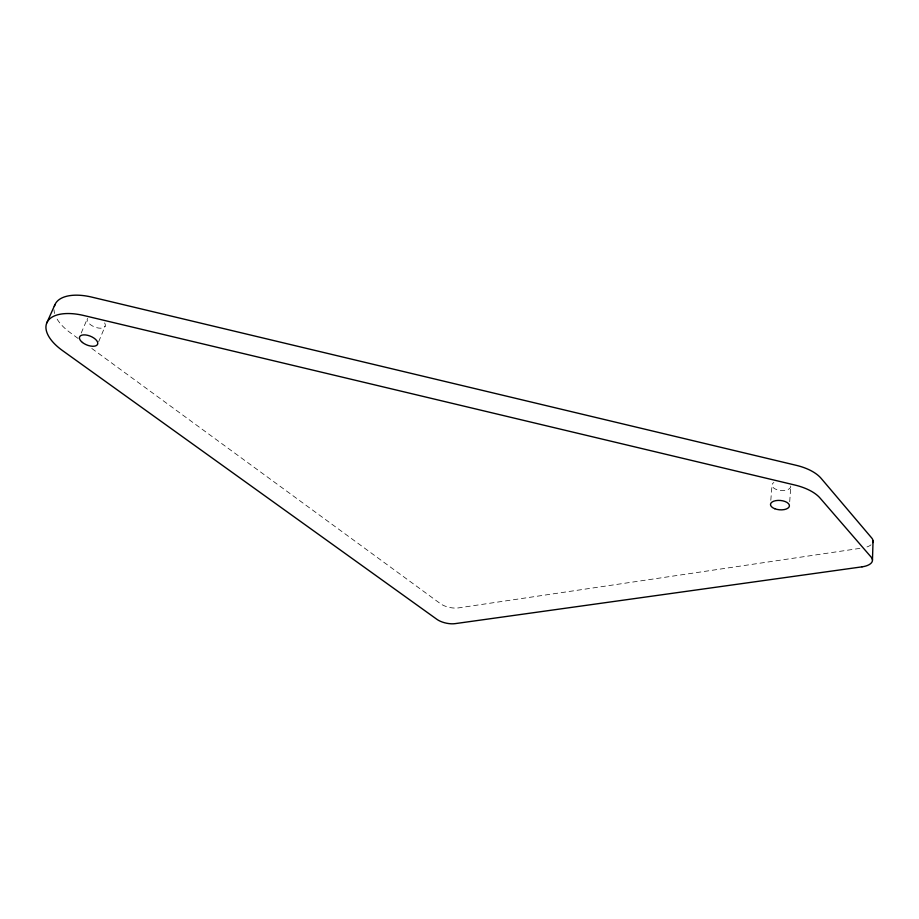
<?xml version="1.0" encoding="UTF-8"?>
<svg xmlns="http://www.w3.org/2000/svg" width="919" height="919" viewBox="0 0 919 919"><rect width="100%" height="100%" fill="white"/><g stroke="black" fill="none" stroke-linecap="round" stroke-linejoin="round"><path stroke-width="0.69" stroke-dasharray="4.59 3.45" d="M789.708 501.74L790.777 486.484M770.811 500.269L772.006 485.083M98.678 341.684L105.157 326.153M81.217 333.034L87.305 318.79M859.92 548.367L458.386 607.907A13.107 5.434 12.3 0 1 440.465 603.703L91.624 348.335M78.104 338.445L70.223 332.678A44.583 22.217 22.3 0 1 56.174 317.411M54.612 313.482A44.583 22.217 22.3 0 1 54.014 309.772M871.017 544.829A16.841 7.903 3.5 0 1 866.697 547.035M790.765 486.013A9.408 4.756 4.5 0 1 778.715 490.172A9.408 4.756 4.5 0 1 773.878 482.464M104.617 322.925A9.649 4.813 22.3 0 1 96.725 327.681A9.649 4.813 22.3 0 1 87.535 318.365"/><path stroke-width="1.38" d="M872.464 560.062L873.05 541.027M46.754 322.994L54.864 304.855M54.359 306.395A44.583 22.217 22.3 0 1 92.589 297.308L796.21 465.313A43.457 21.987 4.5 0 1 821.218 478.454L871.763 538.04A16.841 7.903 3.5 0 1 872.763 542.612M862.033 566.839L455.066 623.645A13.199 5.33 12.3 0 1 437.019 619.417L62.481 350.553A44.985 21.895 22 0 1 47.639 321.294A44.985 21.895 22 0 1 84.674 315.722L794.866 485.037A43.848 21.665 4.8 0 1 820.127 498.132L871.155 557.121A16.99 7.777 3.8 0 1 862.033 566.839M82.457 342.488A9.741 4.744 22 0 0 97.598 344.28A9.741 4.744 22 0 0 85.708 334.953A9.741 4.744 22 0 0 82.457 342.488M774.751 508.724A9.5 4.687 4.8 0 0 789.41 506.001A9.5 4.687 4.8 0 0 775.716 500.66A9.5 4.687 4.8 0 0 774.751 508.724"/></g></svg>
